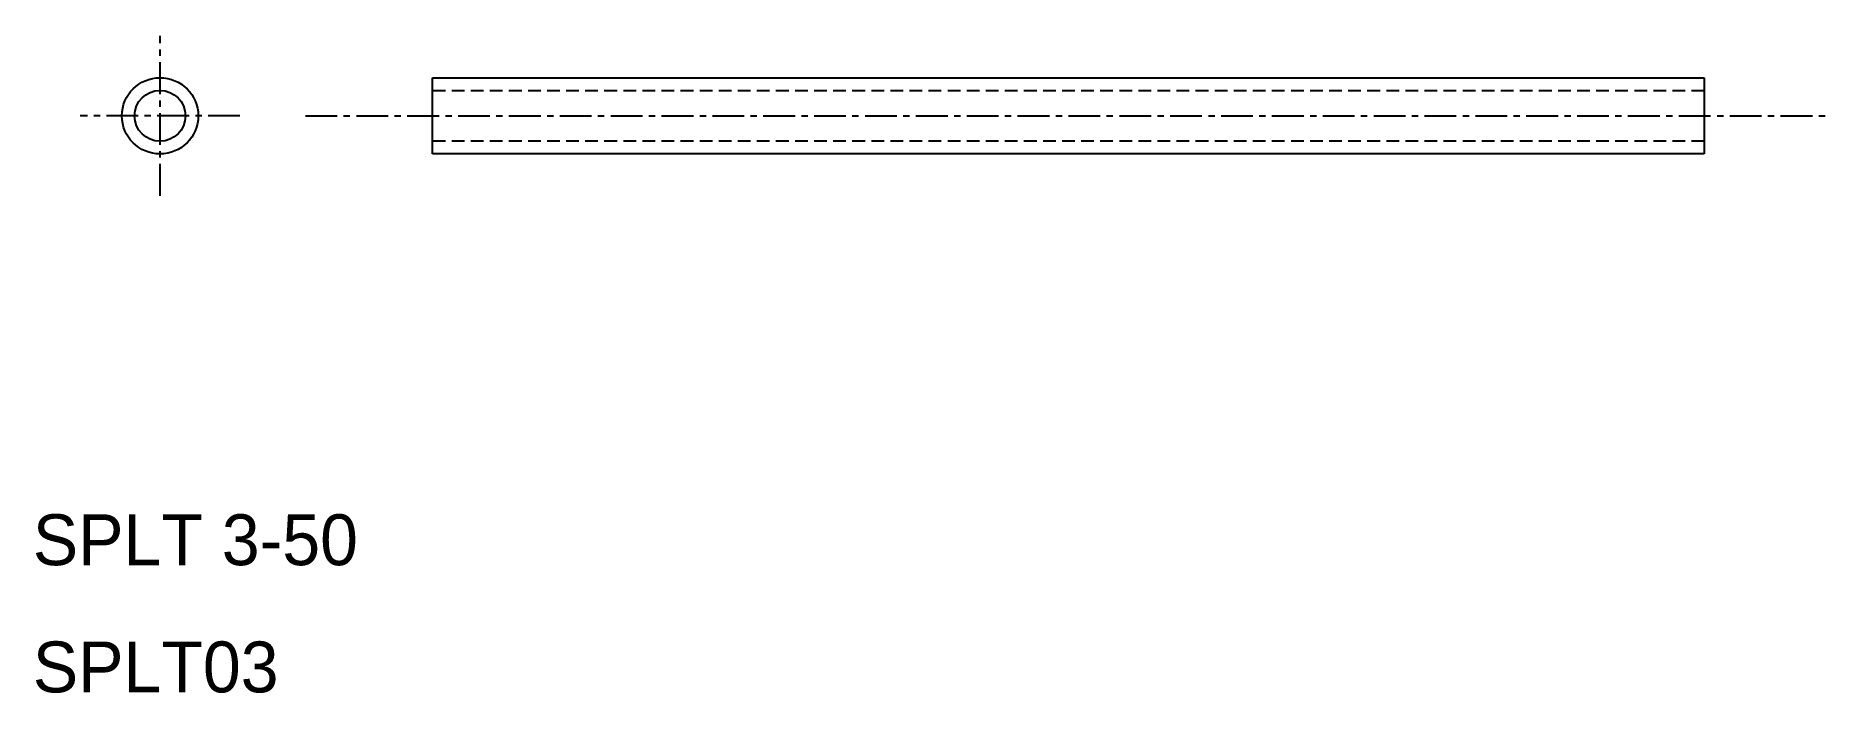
# Model space of a CAD drawing. Extents: x 10.1 to 80.7, y 10 to 35.8.
import ezdxf

# ---------------------------------------------------------------- set-up
doc = ezdxf.new("R2010")
doc.units = 0
doc.linetypes.add('CENTER', pattern=[2, 1.25, -0.25, 0.25, -0.25])
doc.linetypes.add('DASHED', pattern=[0.75, 0.5, -0.25])
doc.layers.get('0').update_dxf_attribs({"linetype": 'CONTINUOUS'})
doc.layers.add('CENTER', color=1, linetype='CENTER')

msp = doc.modelspace()

# ---------------------------------------------------------------- linework, layer by layer
at = {"color": 7, "linetype": 'CONTINUOUS'}
for p, q in [((25.722, 34.164), (75.722, 34.164)), ((25.722, 31.164), (25.722, 34.164)), ((75.722, 34.164), (75.722, 31.164)), ((75.722, 31.164), (25.722, 31.164))]:
    msp.add_line(p, q, dxfattribs=at)
for p, q in [((38.222, 34.164), (38.222, 34.164)), ((50.722, 34.164), (50.722, 34.164))]:
    msp.add_line(p, q)
at = {"color": 3, "linetype": 'DASHED'}
for p, q in [((25.722, 33.664), (75.722, 33.664)), ((75.722, 31.664), (25.722, 31.664))]:
    msp.add_line(p, q, dxfattribs=at)
at = {"color": 7, "linetype": 'CONTINUOUS'}
for radius in [1.5, 1]:
    msp.add_circle((15.004, 32.664), radius, dxfattribs=at)
at = {"layer": 'CENTER', "color": 1, "linetype": 'CENTER'}
for p, q in [((15.004, 29.522), (15.004, 35.806)), ((18.146, 32.664), (11.862, 32.664)), ((20.722, 32.664), (80.669, 32.664))]:
    msp.add_line(p, q, dxfattribs=at)

# ---------------------------------------------------------------- texts
at = {"color": 7, "linetype": 'CONTINUOUS'}
for s, p in [('SPLT 3-50', (10, 15)), ('SPLT03', (10, 10))]:
    msp.add_text(s, height=2, dxfattribs=at).set_placement(p)

doc.saveas('drawing.dxf')
